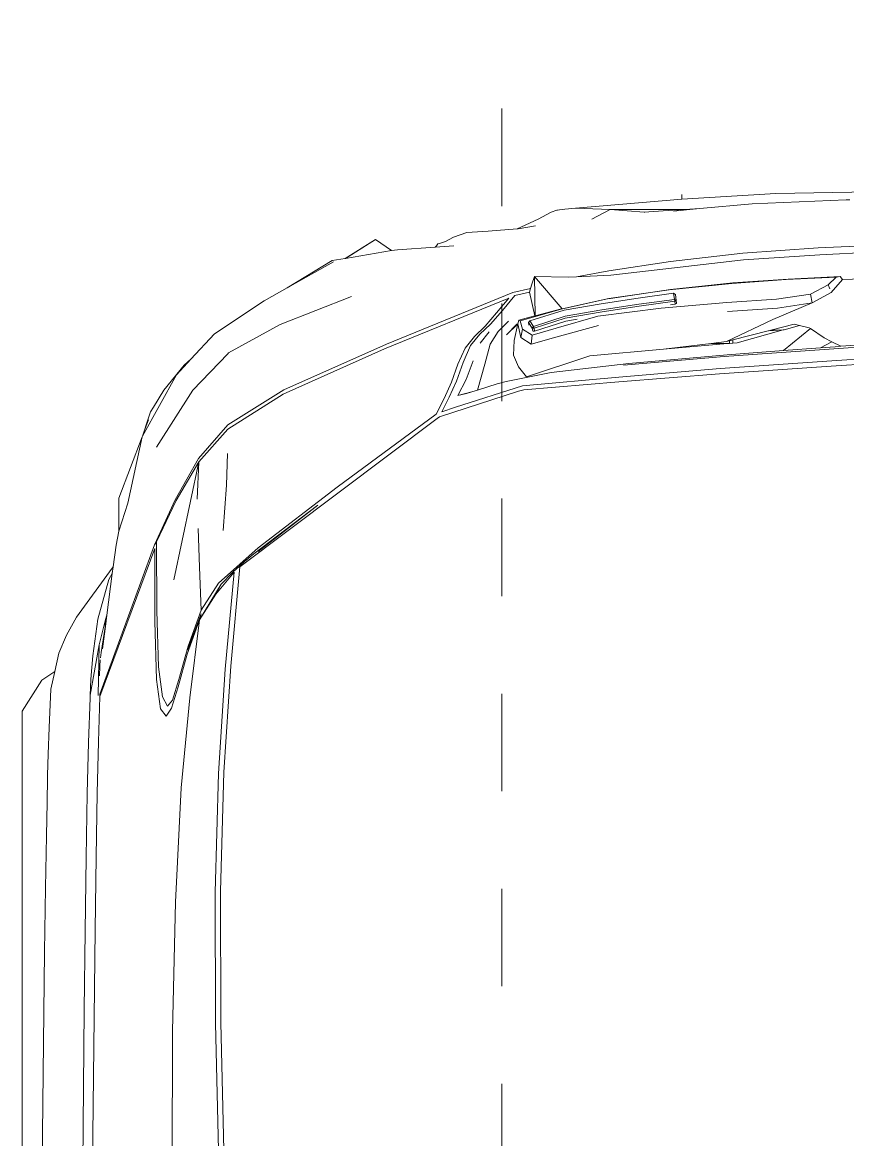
# Model space of a CAD drawing. Header units: millimetres. Extents: x 1010 to 1494, y -119 to 564.
# Drawn here: x 1125.768 to 1126.614, y 371.604 to 372.749 of the extents above; entities that cross this region are included whole.
import ezdxf

# ---------------------------------------------------------------- set-up
doc = ezdxf.new("R2010")
doc.units = ezdxf.units.MM
doc.linetypes.add('DASHDOT', pattern=[1, 0.5, -0.25, 0, -0.25])
doc.layers.get('0').update_dxf_attribs({"lineweight": 9})
doc.layers.add('Marca', color=1, linetype='Continuous', lineweight=9)

# ---------------------------------------------------------------- blocks, each defined once
blk = doc.blocks.new('*A396')
at = {"layer": 'Marca', "linetype": 'DASHDOT', "lineweight": 0}
blk.add_line((74889.6, 665.2), (74889.6, 34592.7), dxfattribs=at)
blk = doc.blocks.new('hilux vista superior')
for p, q in [((0.9763, 1.2798), (0.9763, 0.5477)), ((0.8995, 0.7783), (0.9025, 1.0477)), ((0.911, 0.8625), (0.9128, 1.0471)), ((0.7671, 0.8759), (0.7634, 1.0254)), ((0.769, 1.0259), (0.7726, 0.8766)), ((0.8184, 1.0265), (0.818, 0.885)), ((0.9556, 1.0368), (0.9529, 0.8013)), ((0.818, 0.885), (0.8148, 0.749)), ((0.7674, 0.7375), (0.7671, 0.8759)), ((0.7726, 0.8766), (0.7729, 0.7384)), ((0.911, 0.8625), (0.9101, 0.7795)), ((0.9529, 0.8013), (0.9518, 0.7339)), ((0.8985, 0.7013), (0.8995, 0.7783)), ((0.9101, 0.7795), (0.909, 0.702)), ((0.8148, 0.749), (0.8087, 0.6285)), ((0.764, 0.6118), (0.7674, 0.7375)), ((0.7729, 0.7384), (0.7696, 0.6132)), ((0.9518, 0.7339), (0.9509, 0.6791)), ((0.8973, 0.6341), (0.8985, 0.7013)), ((0.909, 0.702), (0.9078, 0.6343)), ((0.9502, 0.6437), (0.9509, 0.6791)), ((0.9497, 0.618), (0.9502, 0.6437)), ((0.7998, 0.5336), (0.8087, 0.6285)), ((0.8959, 0.5799), (0.8973, 0.6341)), ((0.9078, 0.6343), (0.9064, 0.5805)), ((0.7696, 0.6132), (0.7623, 0.5033)), ((0.9496, 0.6151), (0.9489, 0.593)), ((0.9497, 0.618), (0.9496, 0.6151)), ((0.7565, 0.5), (0.764, 0.6118)), ((0.9489, 0.593), (0.9479, 0.5648)), ((0.8945, 0.5322), (0.8959, 0.5799)), ((0.9064, 0.5805), (0.9048, 0.5336)), ((0.9462, 0.5245), (0.9479, 0.5648)), ((0.8191, 0.5443), (0.812, 0.522)), ((0.8232, 0.5424), (0.818, 0.5359)), ((0.8248, 0.5527), (0.8191, 0.5443)), ((0.8286, 0.5325), (0.8232, 0.5424)), ((0.8248, 0.5527), (0.8306, 0.5452)), ((0.8306, 0.5452), (0.8349, 0.5143)), ((0.9558, 0.5149), (0.9763, 0.5477)), ((0.7896, 0.4514), (0.7998, 0.5336)), ((0.818, 0.5359), (0.8113, 0.5143)), ((0.8328, 0.5007), (0.8286, 0.5325)), ((0.8367, 0.3761), (0.8945, 0.5322)), ((0.8945, 0.5322), (0.8944, 0.5295)), ((0.8953, 0.4775), (0.8964, 0.5311)), ((0.8953, 0.4775), (0.9047, 0.5308)), ((0.9047, 0.5308), (0.9042, 0.5137)), ((0.9048, 0.5336), (0.9047, 0.5308)), ((0.8025, 0.4875), (0.812, 0.522)), ((0.8944, 0.5295), (0.8369, 0.3723)), ((0.942, 0.5058), (0.9462, 0.5245)), ((0.8113, 0.5143), (0.8015, 0.4789)), ((0.8365, 0.4529), (0.8349, 0.5143)), ((0.8946, 0.5), (0.895, 0.5103)), ((0.9042, 0.5137), (0.9021, 0.4893)), ((0.942, 0.5058), (0.9558, 0.5149)), ((0.747, 0.3953), (0.7565, 0.5)), ((0.7623, 0.5033), (0.753, 0.4011)), ((0.8345, 0.4417), (0.8328, 0.5007)), ((0.8946, 0.5), (0.8941, 0.4936)), ((0.9377, 0.4865), (0.942, 0.5058)), ((0.7876, 0.4451), (0.802, 0.4832)), ((0.7896, 0.4514), (0.8025, 0.4875)), ((0.8931, 0.4859), (0.8891, 0.4589)), ((0.8938, 0.4912), (0.8931, 0.4859)), ((0.8968, 0.4506), (0.9021, 0.4893)), ((0.9377, 0.4865), (0.9298, 0.4675)), ((0.8015, 0.4789), (0.7877, 0.4412)), ((0.8884, 0.4555), (0.8919, 0.4819)), ((0.8885, 0.451), (0.8953, 0.4775)), ((0.9298, 0.4675), (0.9193, 0.4483)), ((0.7666, 0.4135), (0.7896, 0.4514)), ((0.7724, 0.4241), (0.7896, 0.4514)), ((0.7876, 0.4451), (0.7896, 0.4514)), ((0.8367, 0.3761), (0.8365, 0.4529)), ((0.8816, 0.3969), (0.9193, 0.4483)), ((0.8852, 0.4088), (0.8968, 0.4506)), ((0.8872, 0.4462), (0.8884, 0.4555)), ((0.8885, 0.451), (0.8872, 0.4462)), ((0.8884, 0.4555), (0.8891, 0.4589)), ((0.8891, 0.4589), (0.8885, 0.451)), ((0.7693, 0.4126), (0.7877, 0.4412)), ((0.7895, 0.3956), (0.7877, 0.4412)), ((0.8349, 0.3691), (0.8345, 0.4417)), ((0.8814, 0.4025), (0.8872, 0.4462)), ((0.7693, 0.4126), (0.7277, 0.3754)), ((0.753, 0.4011), (0.7724, 0.4241)), ((0.7547, 0.4014), (0.7666, 0.4135)), ((0.7666, 0.4135), (0.7724, 0.4241)), ((0.7547, 0.4014), (0.7498, 0.3969)), ((0.8166, 0.409), (0.7902, 0.2847)), ((0.8805, 0.3955), (0.8814, 0.4025)), ((0.8814, 0.4025), (0.8852, 0.4088)), ((0.747, 0.3953), (0.5388, 0.2389)), ((0.7323, 0.3817), (0.742, 0.3898)), ((0.7498, 0.3969), (0.742, 0.3898)), ((0.7498, 0.3969), (0.747, 0.3953)), ((0.791, 0.355), (0.7895, 0.3956)), ((0.8775, 0.3726), (0.8805, 0.3955)), ((0.8805, 0.3955), (0.8816, 0.3969)), ((0.7323, 0.3817), (0.6647, 0.3303)), ((0.7278, 0.3792), (0.6647, 0.3303)), ((0.7277, 0.3754), (0.6442, 0.3115)), ((0.8142, 0.3253), (0.8349, 0.3691)), ((0.8369, 0.3723), (0.8152, 0.3246)), ((0.8349, 0.3691), (0.8369, 0.3723)), ((0.8775, 0.3726), (0.8746, 0.3576)), ((0.7612, 0.3091), (0.7647, 0.3571)), ((0.8746, 0.3576), (0.865, 0.3282)), ((0.8746, 0.3576), (0.8746, 0.3228)), ((0.8142, 0.3253), (0.7902, 0.2847)), ((0.7902, 0.2847), (0.7919, 0.324)), ((0.8152, 0.3246), (0.7904, 0.281)), ((0.8501, 0.2584), (0.865, 0.3282)), ((0.8501, 0.2584), (0.8746, 0.3228)), ((0.5399, 0.2344), (0.6442, 0.3115)), ((0.7598, 0.2759), (0.7612, 0.3091)), ((0.7595, 0.2502), (0.7902, 0.2847)), ((0.7904, 0.281), (0.7595, 0.2457)), ((0.835, 0.269), (0.7966, 0.209)), ((0.7013, 0.2133), (0.7595, 0.2502)), ((0.8497, 0.2577), (0.8139, 0.1929)), ((0.8434, 0.2404), (0.8477, 0.2522)), ((0.8453, 0.2445), (0.8477, 0.2522)), ((0.8477, 0.2522), (0.8497, 0.2577)), ((0.8501, 0.2584), (0.8497, 0.2577)), ((0.5365, 0.2371), (0.4532, 0.2101)), ((0.5365, 0.2371), (0.5388, 0.2389)), ((0.7595, 0.2457), (0.7007, 0.2088)), ((0.8453, 0.2445), (0.841, 0.2319)), ((0.449, 0.2045), (0.5195, 0.227)), ((0.5341, 0.232), (0.5195, 0.227)), ((0.5262, 0.2163), (0.5341, 0.232)), ((0.5399, 0.2344), (0.5316, 0.2178)), ((0.838, 0.2271), (0.8271, 0.2091)), ((0.838, 0.2271), (0.841, 0.2319)), ((0.5172, 0.2145), (0.5023, 0.2108)), ((0.5023, 0.2108), (0.5081, 0.2127)), ((0.5172, 0.2145), (0.5081, 0.2127)), ((0.5083, 0.1979), (0.5172, 0.2145)), ((0.5185, 0.1994), (0.5262, 0.2163)), ((0.5316, 0.2178), (0.5239, 0.2005)), ((0.5945, 0.1653), (0.7013, 0.2133)), ((0.3473, 0.2003), (0.4474, 0.2088)), ((0.449, 0.2045), (0.3475, 0.1952)), ((0.4474, 0.2088), (0.4532, 0.2101)), ((0.4662, 0.1998), (0.4758, 0.2024)), ((0.4758, 0.2024), (0.4965, 0.209)), ((0.4965, 0.209), (0.4887, 0.1815)), ((0.4965, 0.209), (0.5023, 0.2108)), ((0.5239, 0.2005), (0.517, 0.1817)), ((0.7007, 0.2088), (0.5922, 0.1604)), ((0.7597, 0.1706), (0.7966, 0.209)), ((0.8057, 0.1826), (0.8271, 0.2091)), ((0.1236, 0.1837), (0.2413, 0.1919)), ((0.3475, 0.1952), (0.2406, 0.1863)), ((0.2413, 0.1919), (0.3473, 0.2003)), ((0.337, 0.1808), (0.4187, 0.1903)), ((0.378, 0.1728), (0.4447, 0.1949)), ((0.4187, 0.1903), (0.445, 0.1956)), ((0.4447, 0.1949), (0.445, 0.1956)), ((0.4447, 0.1949), (0.4532, 0.1844)), ((0.445, 0.1956), (0.4662, 0.1998)), ((0.5083, 0.1979), (0.5011, 0.178)), ((0.5114, 0.1799), (0.5185, 0.1994)), ((0.8139, 0.1929), (0.7985, 0.1763)), ((0, 0.1757), (0.1236, 0.1837)), ((0.123, 0.178), (0, 0.17)), ((0.2406, 0.1863), (0.123, 0.178)), ((0.2331, 0.1717), (0.337, 0.1808)), ((0.2365, 0.1737), (0.3425, 0.1827)), ((0.4532, 0.1844), (0.4586, 0.1722)), ((0.4887, 0.1815), (0.4829, 0.1606)), ((0.5037, 0.162), (0.5114, 0.1799)), ((0.517, 0.1817), (0.5094, 0.1646)), ((0.8057, 0.1826), (0.7985, 0.1763)), ((0, 0.1572), (0.1207, 0.1653)), ((0.2365, 0.1737), (0.1207, 0.1653)), ((0.1349, 0.1644), (0.1738, 0.1673)), ((0.1738, 0.1673), (0.1454, 0.1441)), ((0.1738, 0.1673), (0.2331, 0.1717)), ((0.2328, 0.16), (0.3003, 0.1659)), ((0.3003, 0.1659), (0.25, 0.1597)), ((0.3003, 0.1659), (0.378, 0.1728)), ((0.4578, 0.1565), (0.4586, 0.1722)), ((0.4635, 0.1119), (0.5945, 0.1653)), ((0.7589, 0.1698), (0.7046, 0.1399)), ((0.7597, 0.1706), (0.7589, 0.1698)), ((0.7985, 0.1763), (0.7738, 0.1496)), ((0.0866, 0.161), (0.1132, 0.1628)), ((0.1132, 0.1628), (0.1192, 0.1633)), ((0.1229, 0.158), (0.1132, 0.1628)), ((0.1192, 0.1633), (0.1349, 0.1644)), ((0.1349, 0.1644), (0.1229, 0.158)), ((0.131, 0.1538), (0.1229, 0.158)), ((0.1454, 0.1441), (0.131, 0.1538)), ((0.1741, 0.1455), (0.2227, 0.1591)), ((0.1849, 0.1345), (0.2339, 0.1577)), ((0.2272, 0.156), (0.1898, 0.1466)), ((0.2227, 0.1591), (0.2272, 0.1595)), ((0.2272, 0.1595), (0.2309, 0.1598)), ((0.2272, 0.1595), (0.2272, 0.156)), ((0.2309, 0.1569), (0.2272, 0.156)), ((0.2309, 0.1598), (0.2328, 0.16)), ((0.2309, 0.1569), (0.2309, 0.1598)), ((0.2339, 0.1577), (0.2309, 0.1569)), ((0.25, 0.1597), (0.2328, 0.16)), ((0.25, 0.1597), (0.2339, 0.1577)), ((0.369, 0.1407), (0.4138, 0.1533)), ((0.4138, 0.1533), (0.4399, 0.1606)), ((0.4399, 0.1606), (0.4387, 0.1509)), ((0.4399, 0.1606), (0.4508, 0.1535)), ((0.4508, 0.1535), (0.4491, 0.1447)), ((0.4508, 0.1535), (0.454, 0.139)), ((0.454, 0.139), (0.4578, 0.1565)), ((0.5922, 0.1604), (0.459, 0.1062)), ((0.4829, 0.1606), (0.4745, 0.1471)), ((0.4936, 0.1596), (0.484, 0.1475)), ((0.494, 0.15), (0.5037, 0.162)), ((0.5094, 0.1646), (0.4997, 0.1525)), ((0.1467, 0.1433), (0.1454, 0.1441)), ((0.1571, 0.1408), (0.1467, 0.1433)), ((0.1731, 0.1453), (0.1571, 0.1408)), ((0.1871, 0.1459), (0.1626, 0.1395)), ((0.1873, 0.1459), (0.1731, 0.1453)), ((0.1731, 0.1453), (0.1741, 0.1455)), ((0.1741, 0.1455), (0.1897, 0.1466)), ((0.1873, 0.1459), (0.1871, 0.1459)), ((0.1897, 0.1466), (0.1873, 0.1459)), ((0.1898, 0.1466), (0.1897, 0.1466)), ((0.4134, 0.1435), (0.3694, 0.1311)), ((0.4362, 0.1469), (0.4034, 0.1362)), ((0.4039, 0.133), (0.4367, 0.1437)), ((0.4373, 0.1418), (0.4041, 0.1311)), ((0.4387, 0.1509), (0.4134, 0.1435)), ((0.4367, 0.1437), (0.4362, 0.1469)), ((0.4376, 0.1469), (0.4362, 0.1469)), ((0.4367, 0.1437), (0.4373, 0.1418)), ((0.4387, 0.1437), (0.4367, 0.1437)), ((0.4373, 0.1418), (0.4387, 0.1437)), ((0.4412, 0.1358), (0.4373, 0.1418)), ((0.4382, 0.1468), (0.4387, 0.1437)), ((0.4491, 0.1447), (0.4387, 0.1509)), ((0.4387, 0.1437), (0.4426, 0.1377)), ((0.4515, 0.1358), (0.4491, 0.1447)), ((0.4659, 0.1507), (0.454, 0.139)), ((0.4548, 0.1395), (0.4659, 0.1507)), ((0.4745, 0.1471), (0.4636, 0.1364)), ((0.4828, 0.1393), (0.494, 0.15)), ((0.4997, 0.1525), (0.4884, 0.1414)), ((0.7738, 0.1496), (0.7214, 0.115)), ((0.1849, 0.1345), (0.1435, 0.117)), ((0.1626, 0.1395), (0.1571, 0.1408)), ((0.3694, 0.1311), (0.3029, 0.1224)), ((0.365, 0.1263), (0.4039, 0.133)), ((0.4041, 0.1311), (0.3652, 0.1243)), ((0.4034, 0.1362), (0.3915, 0.1342)), ((0.4049, 0.1247), (0.4412, 0.1358)), ((0.4357, 0.1307), (0.4077, 0.1233)), ((0.4081, 0.1236), (0.4515, 0.1358)), ((0.436, 0.1308), (0.4357, 0.1307)), ((0.4357, 0.1307), (0.4364, 0.0892)), ((0.453, 0.1353), (0.436, 0.1308)), ((0.436, 0.1308), (0.4416, 0.1057)), ((0.4426, 0.1377), (0.4412, 0.1358)), ((0.4426, 0.1377), (0.4422, 0.1405)), ((0.453, 0.1353), (0.4515, 0.1358)), ((0.454, 0.139), (0.453, 0.1353)), ((0.4548, 0.1395), (0.454, 0.139)), ((0.4702, 0.1251), (0.4828, 0.1393)), ((0.4884, 0.1414), (0.4762, 0.1274)), ((0.6293, 0.1102), (0.7046, 0.1399)), ((0.1435, 0.117), (0.18, 0.1224)), ((0.18, 0.1224), (0.2329, 0.1261)), ((0.3029, 0.1224), (0.2337, 0.1166)), ((0.2881, 0.1184), (0.2865, 0.1176)), ((0.2928, 0.1191), (0.2881, 0.1184)), ((0.2881, 0.1184), (0.2885, 0.1152)), ((0.2885, 0.1152), (0.326, 0.1204)), ((0.3262, 0.1184), (0.2888, 0.1133)), ((0.326, 0.1204), (0.365, 0.1263)), ((0.3652, 0.1243), (0.3262, 0.1184)), ((0.327, 0.1121), (0.366, 0.118)), ((0.358, 0.1124), (0.4081, 0.1236)), ((0.407, 0.1232), (0.358, 0.1124)), ((0.366, 0.118), (0.4049, 0.1247)), ((0.4077, 0.1233), (0.407, 0.1232)), ((0.4364, 0.0892), (0.407, 0.1232)), ((0.4571, 0.1092), (0.4702, 0.1251)), ((0.4762, 0.1274), (0.4635, 0.1119)), ((0.1235, 0.1061), (0.1435, 0.117)), ((0.1455, 0.1079), (0.1266, 0.0981)), ((0.1435, 0.117), (0.1455, 0.1079)), ((0.1812, 0.1129), (0.1455, 0.1079)), ((0.2337, 0.1166), (0.1812, 0.1129)), ((0.2865, 0.1176), (0.2872, 0.1113)), ((0.2869, 0.1144), (0.2865, 0.1176)), ((0.2885, 0.1152), (0.2869, 0.1144)), ((0.2877, 0.1081), (0.2869, 0.1144)), ((0.2869, 0.1144), (0.2888, 0.1133)), ((0.2872, 0.1113), (0.2877, 0.1081)), ((0.2896, 0.1069), (0.2877, 0.1081)), ((0.2888, 0.1133), (0.2885, 0.1152)), ((0.2888, 0.1133), (0.2896, 0.1069)), ((0.2896, 0.1069), (0.327, 0.1121)), ((0.3563, 0.1122), (0.293, 0.1029)), ((0.2943, 0.1032), (0.358, 0.1124)), ((0.3563, 0.1122), (0.358, 0.1124)), ((0.459, 0.1062), (0.4404, 0.1017)), ((0.4416, 0.1057), (0.4571, 0.1092)), ((0.697, 0.1012), (0.7214, 0.115)), ((0.1116, 0.0924), (0.1235, 0.1061)), ((0.1266, 0.0981), (0.1182, 0.0899)), ((0.1266, 0.0981), (0.125, 0.1021)), ((0.2273, 0.0959), (0.1688, 0.0919)), ((0.1711, 0.0925), (0.2283, 0.0965)), ((0.293, 0.1029), (0.2273, 0.0959)), ((0.2283, 0.0965), (0.2943, 0.1032)), ((0.4364, 0.0892), (0.439, 0.0974)), ((0.439, 0.0974), (0.4404, 0.1017)), ((0.4404, 0.1017), (0.4416, 0.1057)), ((0.6481, 0.0736), (0.697, 0.1012)), ((0.6495, 0.0724), (0.697, 0.1012)), ((0.0787, 0.0912), (0.1116, 0.0924)), ((0.1116, 0.0924), (0.1139, 0.0892)), ((0.1688, 0.0919), (0.1139, 0.0892)), ((0.1139, 0.0892), (0.1182, 0.0899)), ((0.1182, 0.0899), (0.1711, 0.0925)), ((0.2919, 0.0803), (0.3559, 0.0877)), ((0.3579, 0.0833), (0.2928, 0.0732)), ((0.3559, 0.0877), (0.3921, 0.0894)), ((0.3921, 0.0894), (0.3579, 0.0833)), ((0.3921, 0.0894), (0.4009, 0.0898)), ((0.4009, 0.0898), (0.4364, 0.0892)), ((0.1355, 0.0662), (0.216, 0.0717)), ((0.216, 0.0717), (0.2919, 0.0803)), ((0.2928, 0.0732), (0.2166, 0.0644)), ((0.636, 0.0701), (0.6495, 0.0724)), ((0.0667, 0.0629), (0.1355, 0.0662)), ((0.1372, 0.059), (0.0695, 0.0559)), ((0.2166, 0.0644), (0.1372, 0.059)), ((0.5409, 0.0581), (0.5809, 0.0609)), ((0.5809, 0.0609), (0.5871, 0.0619)), ((0.5871, 0.0619), (0.6355, 0.0701)), ((0.5871, 0.0619), (0.6039, 0.0502)), ((0.636, 0.0701), (0.6039, 0.0502)), ((0.6355, 0.0701), (0.6039, 0.0502)), ((0.6355, 0.0701), (0.636, 0.0701)), ((0.5218, 0.0476), (0.5076, 0.0428)), ((0.5215, 0.0567), (0.5409, 0.0581)), ((0.5303, 0.0524), (0.5218, 0.0476)), ((0.5353, 0.054), (0.5303, 0.0524)), ((0.5381, 0.0546), (0.5353, 0.054)), ((0.5398, 0.0567), (0.5381, 0.0546)), ((0.5409, 0.0581), (0.5398, 0.0567)), ((0.5398, 0.0567), (0.5398, 0.0567)), ((0.4545, 0.039), (0.4324, 0.0286)), ((0.4351, 0.0358), (0.4537, 0.0389)), ((0.4537, 0.0389), (0.4545, 0.039)), ((0.4545, 0.039), (0.4851, 0.0412)), ((0.4851, 0.0412), (0.5076, 0.0428)), ((0.3757, 0.0286), (0.3567, 0.0184)), ((0.4324, 0.0286), (0.4187, 0.0213)), ((0.207, 0.0126), (0.1077, 0.0083)), ((0.262, 0.0176), (0.207, 0.0126)), ((0.2899, 0.0202), (0.262, 0.0176)), ((0.2779, 0.0184), (0.262, 0.0176)), ((0.2779, 0.0184), (0.278, 0.0184)), ((0.278, 0.0184), (0.2905, 0.0191)), ((0.278, 0.0184), (0.3567, 0.0184)), ((0.393, 0.0171), (0.281, 0.0076)), ((0.2905, 0.0191), (0.3206, 0.0213)), ((0.3201, 0.0214), (0.3206, 0.0213)), ((0.3206, 0.0213), (0.3567, 0.0184)), ((0.393, 0.0171), (0.3567, 0.0184)), ((0.4045, 0.0182), (0.393, 0.0171)), ((0.4045, 0.0182), (0.4126, 0.0193)), ((0.4045, 0.0182), (0.4045, 0.0182)), ((0.4119, 0.0192), (0.4126, 0.0193)), ((0.4187, 0.0213), (0.4126, 0.0193)), ((0.0816, -0.0003), (0.1818, 0.0015)), ((0.1077, 0.0083), (0.1038, 0.0082)), ((0.281, 0.0076), (0.1818, 0.0015)), ((0.281, 0.0028), (0.281, 0.0076))]:
    blk.add_line(p, q)

msp = doc.modelspace()

# ---------------------------------------------------------------- block references
at = {"lineweight": 0, "xscale": 0.001, "yscale": 0.001, "zscale": 0.001}
msp.add_blockref('*A396', (1051.36993, 345.29563), dxfattribs=at)
at = {"xscale": 0.9721400029598934, "yscale": 0.9721400029598934, "zscale": 0.9721400029598934, "rotation": 180.0000000000549}
msp.add_blockref('hilux vista superior', (1126.71714, 372.57526), dxfattribs=at)

doc.saveas('drawing.dxf')
